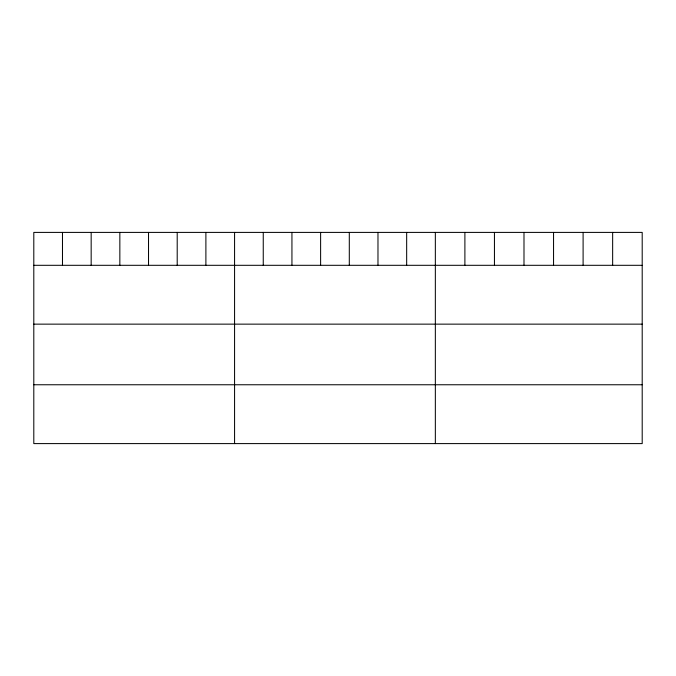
<?xml version="1.0" encoding="UTF-8"?>
<svg xmlns="http://www.w3.org/2000/svg" width="676" height="676" viewBox="0 0 676 676"><rect width="100%" height="100%" fill="white"/><g stroke="black" fill="none" stroke-linecap="round" stroke-linejoin="round"><path stroke-width="1.01" d="M642.2 265.305L642.2 443.6L33.8 443.6L33.8 232.4L642.2 232.4L642.2 265.305L33.8 265.305M33.8 324.142L642.2 324.142M33.8 384.762L642.2 384.762M612.65 232.4L612.65 265.305M583.101 232.4L583.101 265.305M553.551 232.4L553.551 265.305M523.993 232.4L523.993 265.305M494.443 232.4L494.443 265.305M464.894 232.4L464.894 265.305M435.344 232.4L435.344 443.6M406.665 232.4L406.665 265.305M377.977 232.4L377.977 265.305M349.298 232.4L349.298 265.305M320.618 232.4L320.618 265.305M291.939 232.4L291.939 265.305M263.251 232.4L263.251 265.305M234.572 232.4L234.572 443.6M205.893 232.4L205.893 265.305M177.205 232.4L177.205 265.305M148.526 232.4L148.526 265.305M119.846 232.4L119.846 265.305M91.167 232.4L91.167 265.305M62.479 232.4L62.479 265.305"/></g></svg>
